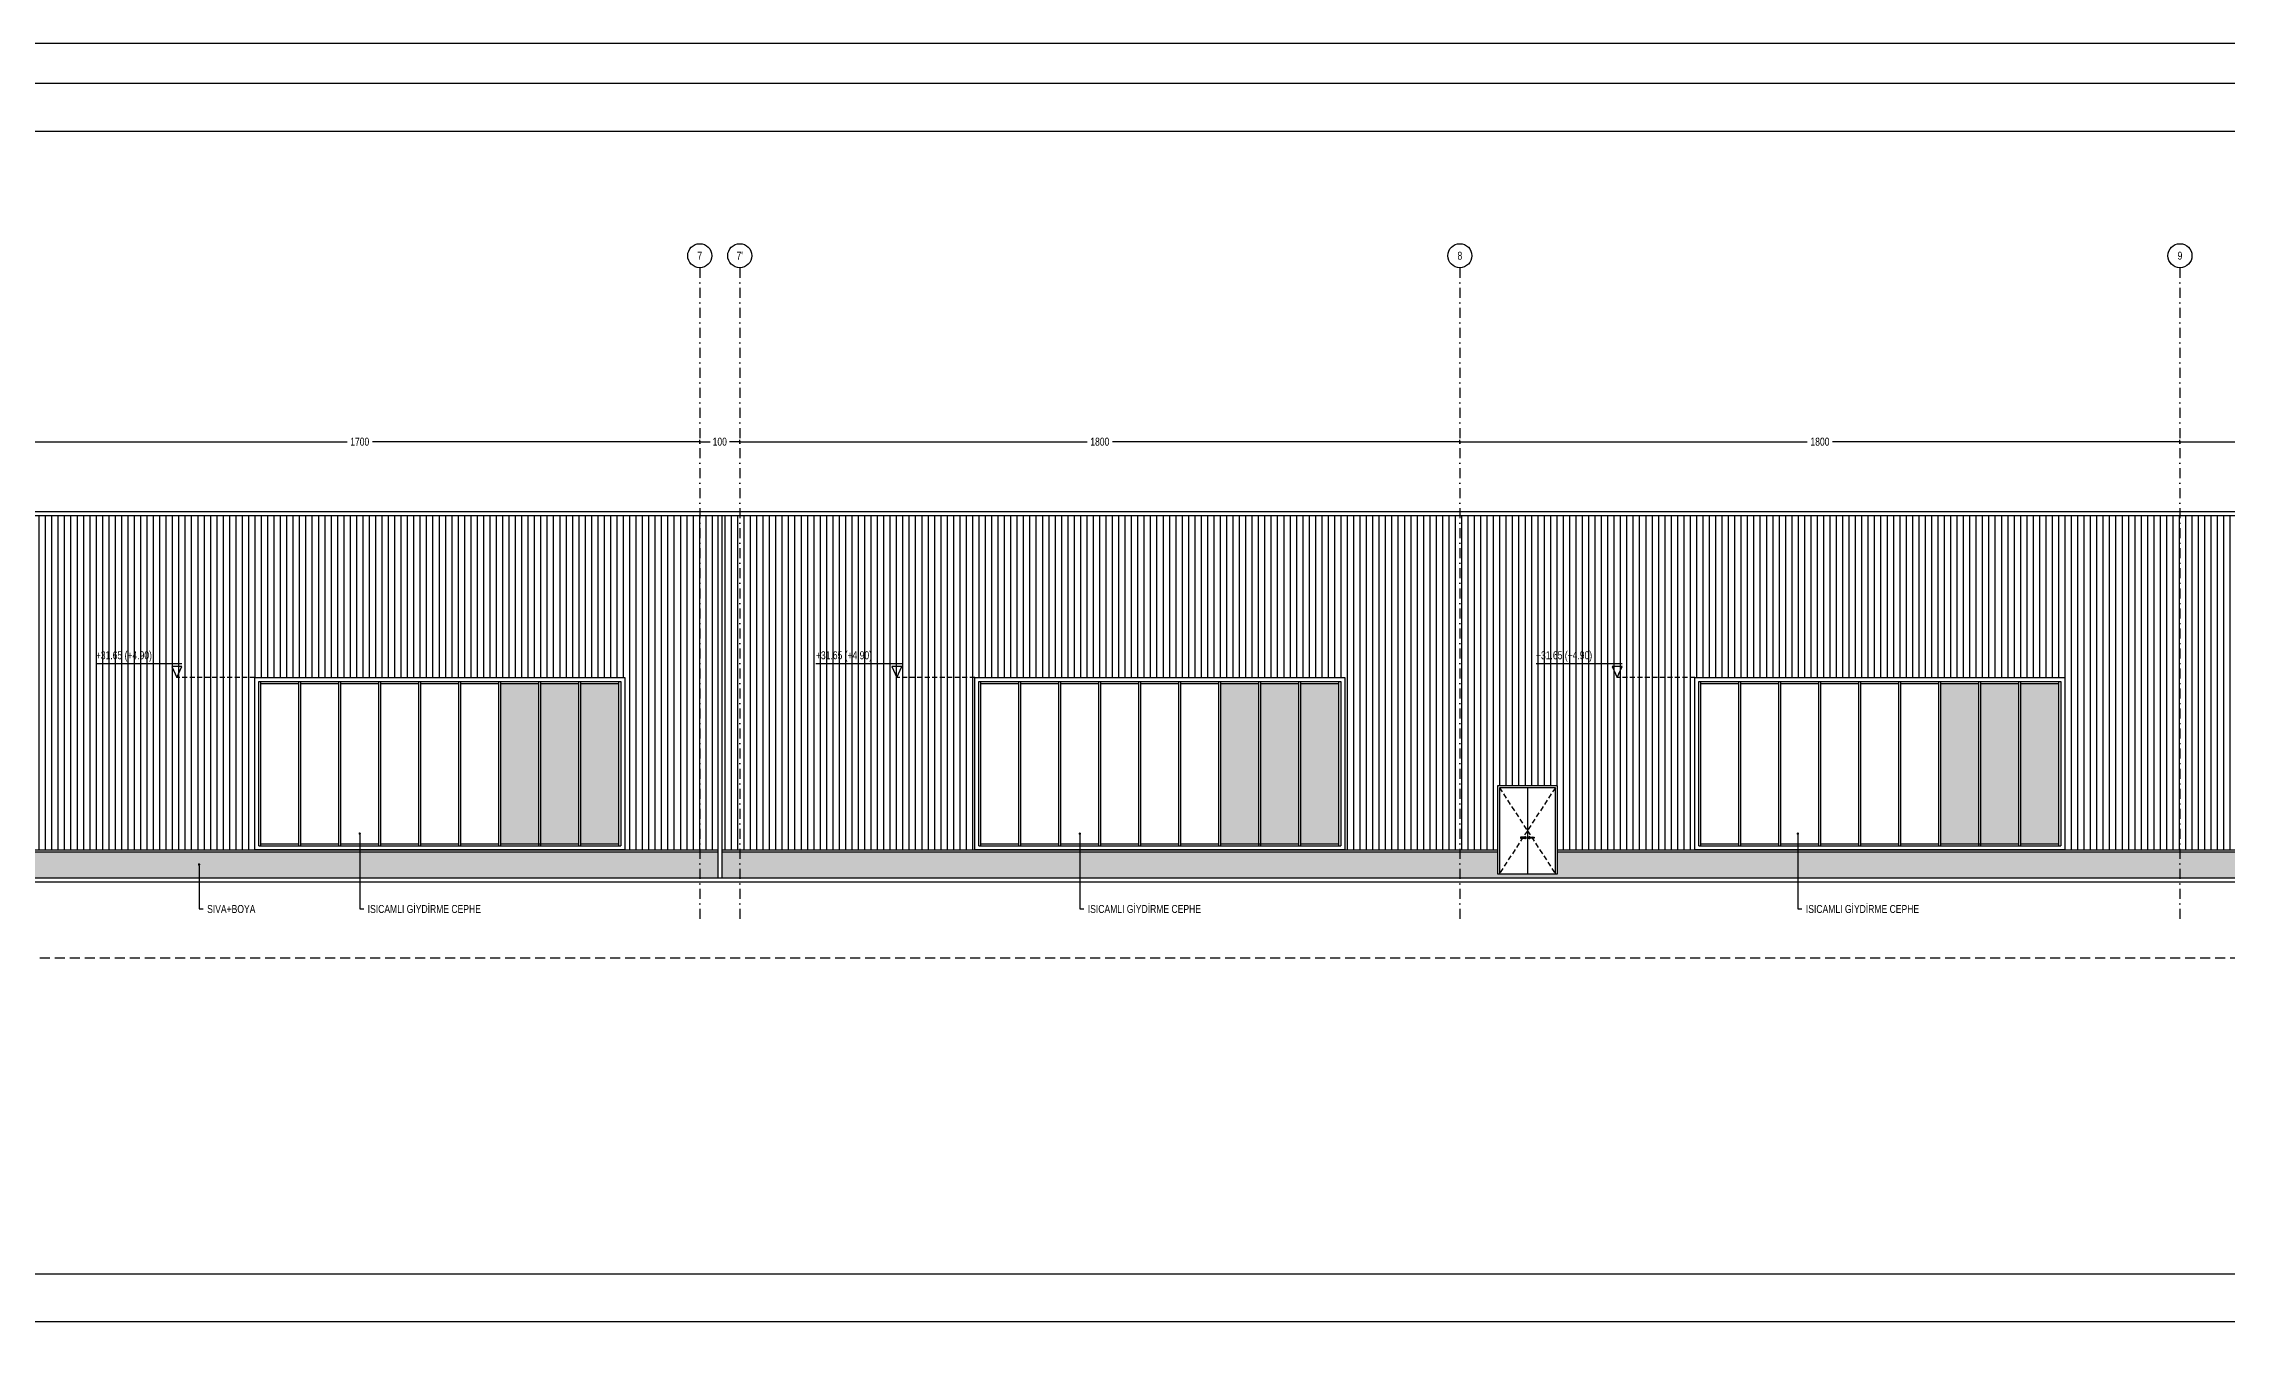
# Model space of a CAD drawing. Header units: centimetres. Extents: x 26569 to 160723, y -3143 to 14565.
# Drawn here: x 140206 to 145662, y 6298 to 9557 of the extents above; entities that cross this region are included whole.
import ezdxf
from ezdxf import colors
from ezdxf.entities.mleader import LeaderData, LeaderLine
from ezdxf.enums import TextEntityAlignment as Align
from ezdxf.math import Vec2, Vec3

# ---------------------------------------------------------------- set-up
doc = ezdxf.new("R2010")
doc.units = ezdxf.units.CM
doc.header["$LTSCALE"] = 100
doc.linetypes.add('DASHDOT2', pattern=[0.5, 0.25, -0.125, 0, -0.125])
doc.linetypes.add('HIDDEN2', pattern=[0.1875, 0.125, -0.0625])
for name, color, linetype in [('A-ANNO-DIMS', 187, 'Continuous'), ('A-ANNO-GRID', 155, 'DASHDOT2'), ('A-ANNO-TTBL', 157, 'Continuous'), ('A-ELEV-01', 255, 'Continuous'), ('A-ELEV-03', 251, 'Continuous'), ('A-ELEV-04', 250, 'Continuous'), ('A-HATCH', 253, 'Continuous'), ('A-WALL-HTCH', 8, 'Continuous'), ('L-TOPO', 49, 'Continuous'), ('S-CONC', 5, 'Continuous')]:
    doc.layers.add(name, color=color, linetype=linetype)
doc.styles.add('Fields_100', font='act_simplex.shx', dxfattribs={"width": 0.8, "height": 20})
doc.dimstyles.new('FIELDS_100', dxfattribs={"dimscale": 0, "dimtxt": 20, "dimasz": 5, "dimexe": 5, "dimexo": 5, "dimgap": 5, "dimtad": 0, "dimdec": 0, "dimzin": 0, "dimdsep": 46, "dimtxsty": 'Fields_100', "dimblk": 'DOT', "dimcen": 0.09, "dimclrt": 50, "dimadec": 0, "dimazin": 0, "dimtfac": 1, "dimtdec": 0, "dimtix": 1, "dimtofl": 0, "dimtmove": 1, "dimatfit": 3, "dimfxl": 5, "dimfxlon": 1, "dimtolj": 1, "dimtzin": 0, "dimarcsym": 0})
pattern_1 = [(90, (127510.777, 72379.57), (-15.875, 1e-15), [])]
pattern_2 = [(0, (127510.7774, 72379.5692), (0, 2.74963066), [1.5875, -3.175]), (120, (127510.7774, 72379.5692), (-2.38125, -1.37481533), [1.5875, -3.175]), (60, (127512.365, 72379.5692), (-2.38125, 1.37481533), [1.5875, -3.175])]
pattern_3 = [(0, (129310.7774, 72379.5692), (0, 2.74963066), [1.5875, -3.175]), (120, (129310.7774, 72379.5692), (-2.38125, -1.37481533), [1.5875, -3.175]), (60, (129312.365, 72379.5692), (-2.38125, 1.37481533), [1.5875, -3.175])]
pattern_4 = [(0, (131110.7774, 72379.5692), (0, 2.74963066), [1.5875, -3.175]), (120, (131110.7774, 72379.5692), (-2.38125, -1.37481533), [1.5875, -3.175]), (60, (131112.365, 72379.5692), (-2.38125, 1.37481533), [1.5875, -3.175])]

# ---------------------------------------------------------------- blocks, each defined once
blk = doc.blocks.new('_Dot')
at = {"color": 0, "linetype": 'ByBlock', "lineweight": -2}
blk.add_line((-0.5, 0), (-1, 0), dxfattribs=at)
at = {"color": 0, "linetype": 'ByBlock', "const_width": 0.5}
blk.add_lwpolyline([(-0.25, 0, 1), (0.25, 0, 1)], format="xyb", close=True, dxfattribs=at)
blk = doc.blocks.new('*D454')
at = {"layer": 'A-ANNO-DIMS', "color": 0, "lineweight": -2, "transparency": 16777216}
for p, q in [((140146, 8557), (140146, 8567)), ((141846, 8557), (141846, 8567)), ((140151, 8562), (140964.3, 8562)), ((141841, 8562), (141027.6, 8562))]:
    blk.add_line(p, q, dxfattribs=at)
at = {"layer": 'DEFPOINTS', "color": 0, "transparency": 16777216}
for p in [(141846, 8562), (140146, 8402.9), (141846, 8402.9)]:
    blk.add_point(p, dxfattribs=at)
at = {"layer": 'A-ANNO-DIMS', "color": 0, "lineweight": -2, "transparency": 16777216, "xscale": 5, "yscale": 5, "zscale": 5, "rotation": 180}
blk.add_blockref('_Dot', (140146, 8562), dxfattribs=at)
at = {"layer": 'A-ANNO-DIMS', "color": 0, "lineweight": -2, "transparency": 16777216, "xscale": 5, "yscale": 5, "zscale": 5}
blk.add_blockref('_Dot', (141846, 8562), dxfattribs=at)
at = {"layer": 'A-ANNO-DIMS', "color": 50, "transparency": 16777216, "insert": (140996, 8562), "char_height": 20, "attachment_point": 5, "style": 'Fields_100'}
blk.add_mtext('\\A1;1700', dxfattribs=at)
blk = doc.blocks.new('*D455')
at = {"layer": 'A-ANNO-DIMS', "color": 0, "lineweight": -2, "transparency": 16777216}
for p, q in [((141946, 8557), (141946, 8567)), ((143746, 8557), (143746, 8567)), ((141951, 8562), (142814.3, 8562)), ((143741, 8562), (142877.6, 8562))]:
    blk.add_line(p, q, dxfattribs=at)
at = {"layer": 'DEFPOINTS', "color": 0, "transparency": 16777216}
for p in [(143746, 8562), (141946, 8402.9), (143746, 8402.9)]:
    blk.add_point(p, dxfattribs=at)
at = {"layer": 'A-ANNO-DIMS', "color": 0, "lineweight": -2, "transparency": 16777216, "xscale": 5, "yscale": 5, "zscale": 5, "rotation": 180}
blk.add_blockref('_Dot', (141946, 8562), dxfattribs=at)
at = {"layer": 'A-ANNO-DIMS', "color": 0, "lineweight": -2, "transparency": 16777216, "xscale": 5, "yscale": 5, "zscale": 5}
blk.add_blockref('_Dot', (143746, 8562), dxfattribs=at)
at = {"layer": 'A-ANNO-DIMS', "color": 50, "transparency": 16777216, "insert": (142846, 8562), "char_height": 20, "attachment_point": 5, "style": 'Fields_100'}
blk.add_mtext('\\A1;1800', dxfattribs=at)
blk = doc.blocks.new('*D456')
at = {"layer": 'A-ANNO-DIMS', "color": 0, "lineweight": -2, "transparency": 16777216}
for p, q in [((143746, 8557), (143746, 8567)), ((145546, 8557), (145546, 8567)), ((143751, 8562), (144614.3, 8562)), ((145541, 8562), (144677.6, 8562))]:
    blk.add_line(p, q, dxfattribs=at)
at = {"layer": 'DEFPOINTS', "color": 0, "transparency": 16777216}
for p in [(145546, 8562), (143746, 8402.9), (145546, 8402.9)]:
    blk.add_point(p, dxfattribs=at)
at = {"layer": 'A-ANNO-DIMS', "color": 0, "lineweight": -2, "transparency": 16777216, "xscale": 5, "yscale": 5, "zscale": 5, "rotation": 180}
blk.add_blockref('_Dot', (143746, 8562), dxfattribs=at)
at = {"layer": 'A-ANNO-DIMS', "color": 0, "lineweight": -2, "transparency": 16777216, "xscale": 5, "yscale": 5, "zscale": 5}
blk.add_blockref('_Dot', (145546, 8562), dxfattribs=at)
at = {"layer": 'A-ANNO-DIMS', "color": 50, "transparency": 16777216, "insert": (144646, 8562), "char_height": 20, "attachment_point": 5, "style": 'Fields_100'}
blk.add_mtext('\\A1;1800', dxfattribs=at)
blk = doc.blocks.new('*D457')
at = {"layer": 'A-ANNO-DIMS', "color": 0, "lineweight": -2, "transparency": 16777216}
for p, q in [((145546, 8557), (145546, 8567)), ((147346, 8557), (147346, 8567)), ((145551, 8562), (146414.3, 8562)), ((147341, 8562), (146477.6, 8562))]:
    blk.add_line(p, q, dxfattribs=at)
at = {"layer": 'DEFPOINTS', "color": 0, "transparency": 16777216}
for p in [(147346, 8562), (145546, 8402.9), (147346, 8402.9)]:
    blk.add_point(p, dxfattribs=at)
at = {"layer": 'A-ANNO-DIMS', "color": 0, "lineweight": -2, "transparency": 16777216, "xscale": 5, "yscale": 5, "zscale": 5, "rotation": 180}
blk.add_blockref('_Dot', (145546, 8562), dxfattribs=at)
at = {"layer": 'A-ANNO-DIMS', "color": 0, "lineweight": -2, "transparency": 16777216, "xscale": 5, "yscale": 5, "zscale": 5}
blk.add_blockref('_Dot', (147346, 8562), dxfattribs=at)
at = {"layer": 'A-ANNO-DIMS', "color": 50, "transparency": 16777216, "insert": (146446, 8562), "char_height": 20, "attachment_point": 5, "style": 'Fields_100'}
blk.add_mtext('\\A1;1800', dxfattribs=at)
blk = doc.blocks.new('*D460')
at = {"layer": 'A-ANNO-DIMS', "color": 0, "lineweight": -2, "transparency": 16777216}
for p, q in [((141846, 8557), (141846, 8567)), ((141946, 8557), (141946, 8567)), ((141851, 8562), (141871.9, 8562)), ((141941, 8562), (141920, 8562))]:
    blk.add_line(p, q, dxfattribs=at)
at = {"layer": 'DEFPOINTS', "color": 0, "transparency": 16777216}
for p in [(141946, 8562), (141846, 8402.9), (141946, 8402.9)]:
    blk.add_point(p, dxfattribs=at)
at = {"layer": 'A-ANNO-DIMS', "color": 0, "lineweight": -2, "transparency": 16777216, "xscale": 5, "yscale": 5, "zscale": 5, "rotation": 180}
blk.add_blockref('_Dot', (141846, 8562), dxfattribs=at)
at = {"layer": 'A-ANNO-DIMS', "color": 0, "lineweight": -2, "transparency": 16777216, "xscale": 5, "yscale": 5, "zscale": 5}
blk.add_blockref('_Dot', (141946, 8562), dxfattribs=at)
at = {"layer": 'A-ANNO-DIMS', "color": 50, "transparency": 16777216, "insert": (141896, 8562), "char_height": 20, "attachment_point": 5, "style": 'Fields_100'}
blk.add_mtext('\\A1;100', dxfattribs=at)

msp = doc.modelspace()

# ---------------------------------------------------------------- hatches: boundary and pattern name
at = {"layer": 'A-HATCH'}
h = msp.add_hatch(dxfattribs=at)
h.set_pattern_fill('LINE', color=256, scale=5, angle=90)
h.set_pattern_definition(pattern_1)
h.paths.add_polyline_path([(141890.96, 8377.17), (132900.96, 8377.17), (132900.96, 7542.17), (133533.46, 7542.17), (133533.46, 7972.17), (134458.46, 7972.17), (134458.46, 7542.17), (134738.46, 7542.17), (134738.46, 8052.17), (140153.46, 8052.17), (140153.46, 7542.17), (140733.46, 7542.17), (140733.46, 7972.17), (141658.46, 7972.17), (141658.46, 7542.17), (141890.96, 7542.17)])
h = msp.add_hatch(dxfattribs=at)
h.set_pattern_fill('LINE', color=256, scale=5, angle=90)
h.set_pattern_definition(pattern_1)
h.paths.add_polyline_path([(150980.96, 8377.17), (141900.96, 8377.17), (141900.96, 7542.17), (142533.46, 7542.17), (142533.46, 7972.17), (143458.46, 7972.17), (143458.46, 7542.17), (143839.71, 7542.17), (143839.71, 7702.17), (143989.71, 7702.17), (143989.71, 7542.17), (144333.46, 7542.17), (144333.46, 7972.17), (145258.46, 7972.17), (145258.46, 7542.17), (146133.46, 7542.17), (146133.46, 7972.17), (147058.46, 7972.17), (147058.46, 7542.17), (147933.46, 7542.17), (147933.46, 7972.17), (148858.46, 7972.17), (148858.46, 7542.17), (149733.46, 7542.17), (149733.46, 7972.17), (150658.46, 7972.17), (150658.46, 7542.17), (150980.96, 7542.17)])
h = msp.add_hatch(dxfattribs=at)
h.set_pattern_fill('DOTS', color=256, scale=5, angle=90)
h.set_pattern_definition([(90, (127510.777, 72379.569), (-7.9375, 3.96875), [0, -7.9375])])
h.paths.add_polyline_path([(141890.96, 7537.17), (140153.46, 7537.17), (140153.46, 7482.17), (140153.46, 7472.17), (141890.96, 7472.17)])
h.paths.add_polyline_path([(143839.71, 7537.17), (141900.96, 7537.17), (141900.96, 7472.17), (150995.96, 7472.17), (150995.96, 7537.17), (143989.71, 7537.17), (143989.71, 7482.17), (143839.71, 7482.17)])
at = {"layer": 'A-WALL-HTCH'}
h = msp.add_hatch(dxfattribs=at)
h.set_pattern_fill('HEX', color=256, scale=0.5)
h.set_pattern_definition(pattern_2)
h.paths.add_polyline_path([(141443.46, 7957.17), (141348.46, 7957.17), (141348.46, 7557.17), (141443.46, 7557.17)])
h = msp.add_hatch(dxfattribs=at)
h.set_pattern_fill('HEX', color=256, scale=0.5)
h.set_pattern_definition(pattern_2)
h.paths.add_polyline_path([(141543.46, 7957.17), (141448.46, 7957.17), (141448.46, 7557.17), (141543.46, 7557.17)])
h.paths.add_polyline_path([(141643.46, 7957.17), (141548.46, 7957.17), (141548.46, 7557.17), (141643.46, 7557.17)])
h = msp.add_hatch(dxfattribs=at)
h.set_pattern_fill('HEX', color=256, scale=0.5)
h.set_pattern_definition(pattern_3)
h.paths.add_polyline_path([(143243.46, 7957.17), (143148.46, 7957.17), (143148.46, 7557.17), (143243.46, 7557.17)])
h = msp.add_hatch(dxfattribs=at)
h.set_pattern_fill('HEX', color=256, scale=0.5)
h.set_pattern_definition(pattern_3)
h.paths.add_polyline_path([(143343.46, 7957.17), (143248.46, 7957.17), (143248.46, 7557.17), (143343.46, 7557.17)])
h.paths.add_polyline_path([(143443.46, 7957.17), (143348.46, 7957.17), (143348.46, 7557.17), (143443.46, 7557.17)])
h = msp.add_hatch(dxfattribs=at)
h.set_pattern_fill('HEX', color=256, scale=0.5)
h.set_pattern_definition(pattern_4)
h.paths.add_polyline_path([(145043.46, 7957.17), (144948.46, 7957.17), (144948.46, 7557.17), (145043.46, 7557.17)])
h = msp.add_hatch(dxfattribs=at)
h.set_pattern_fill('HEX', color=256, scale=0.5)
h.set_pattern_definition(pattern_4)
h.paths.add_polyline_path([(145143.46, 7957.17), (145048.46, 7957.17), (145048.46, 7557.17), (145143.46, 7557.17)])
h.paths.add_polyline_path([(145243.46, 7957.17), (145148.46, 7957.17), (145148.46, 7557.17), (145243.46, 7557.17)])

# ---------------------------------------------------------------- linework, layer by layer
at = {"layer": 'A-ANNO-DIMS', "linetype": 'HIDDEN2'}
for p, q in [((140733.46, 7972.17), (140538.96, 7972.17)), ((142533.46, 7972.17), (142338.96, 7972.17)), ((144333.46, 7972.17), (144138.96, 7972.17))]:
    msp.add_line(p, q, dxfattribs=at)
at = {"layer": 'A-ANNO-DIMS'}
for points in [[(140336.31, 8007.17), (140551.46, 8007.17)], [(142136.31, 8007.17), (142351.46, 8007.17)]]:
    msp.add_lwpolyline(points, dxfattribs=at)
for points in [[(140538.96, 7972.17), (140551.46, 7999.67), (140526.46, 7999.67)], [(142338.96, 7972.17), (142351.46, 7999.67), (142326.46, 7999.67)]]:
    msp.add_lwpolyline(points, close=True, dxfattribs=at)
at = {"layer": 'A-ANNO-DIMS', "elevation": 0}
msp.add_lwpolyline([(143936.31, 8007.17), (144151.46, 8007.17)], dxfattribs=at)
msp.add_lwpolyline([(144138.96, 7972.17), (144151.46, 7999.67), (144126.46, 7999.67)], close=True, dxfattribs=at)
at = {"layer": 'A-ANNO-GRID'}
for p, q in [((141845.96, 8997.08), (141845.96, 7362.17)), ((141945.96, 8997.08), (141945.96, 7362.17)), ((143745.96, 8997.08), (143745.96, 7362.17)), ((145545.96, 8997.08), (145545.96, 7362.17))]:
    msp.add_line(p, q, dxfattribs=at)
at = {"layer": 'A-ANNO-GRID', "linetype": 'Continuous', "ltscale": 10}
for centre in [(141845.96, 9027.08), (141945.96, 9027.08), (143745.96, 9027.08), (145545.96, 9027.08)]:
    msp.add_circle(centre, 30, dxfattribs=at)
at = {"layer": 'A-ANNO-TTBL'}
for p, q in [((153081.02, 9337.18), (28768.76, 9337.09)), ((127081.02, 6482.12), (153081.03, 6482.15))]:
    msp.add_line(p, q, dxfattribs=at)
for points in [[(157421.04, -3142.83), (157421.04, 9557.17), (26568.76, 9557.19), (26568.76, -3142.81)], [(157321.04, -3042.83), (157321.04, 9457.17), (26668.76, 9457.19), (26668.76, -3042.81)]]:
    msp.add_lwpolyline(points, close=True, dxfattribs=at)
msp.add_lwpolyline([(153081.02, 6362.17), (127081.01, 6362.15)], dxfattribs=at)
at = {"layer": 'A-ELEV-01'}
for p, q in [((141890.96, 8377.17), (141890.96, 7472.17)), ((141900.96, 8377.17), (141900.96, 7472.17)), ((140153.46, 7542.17), (141890.96, 7542.17)), ((140153.46, 7537.17), (141890.96, 7537.17)), ((141900.96, 7542.17), (143839.71, 7542.17)), ((141900.96, 7537.17), (143839.71, 7537.17)), ((143989.71, 7542.17), (151009.96, 7542.17)), ((143989.71, 7537.17), (151009.96, 7537.17)), ((143839.71, 7482.17), (143989.71, 7482.17))]:
    msp.add_line(p, q, dxfattribs=at)
for points in [[(131086.96, 8387.17), (151009.96, 8387.17)], [(131086.96, 8377.17), (151009.96, 8377.17)], [(143989.71, 7482.17), (143989.71, 7702.17), (143839.71, 7702.17), (143839.71, 7482.17)], [(143984.71, 7482.17), (143984.71, 7697.17), (143844.71, 7697.17), (143844.71, 7482.17)], [(143914.71, 7697.17), (143914.71, 7482.17)], [(140153.46, 7472.17), (151190.96, 7472.17), (151190.96, 7462.17)]]:
    msp.add_lwpolyline(points, dxfattribs=at)
for points in [[(140733.46, 7972.17), (141658.46, 7972.17), (141658.46, 7542.17), (140733.46, 7542.17)], [(142533.46, 7972.17), (143458.46, 7972.17), (143458.46, 7542.17), (142533.46, 7542.17)]]:
    msp.add_lwpolyline(points, close=True, dxfattribs=at)
at = {"layer": 'A-ELEV-01', "elevation": 0}
msp.add_lwpolyline([(144333.46, 7972.17), (145258.46, 7972.17), (145258.46, 7542.17), (144333.46, 7542.17)], close=True, dxfattribs=at)
at = {"layer": 'A-ELEV-01'}
for points in [[(143909.71, 7571.17, 1), (143909.71, 7573.17), (143897.71, 7573.17), (143897.71, 7571.17)], [(143919.71, 7571.17, -1), (143919.71, 7573.17), (143931.71, 7573.17), (143931.71, 7571.17)]]:
    msp.add_lwpolyline(points, format="xyb", close=True, dxfattribs=at)
for centre, start, end in [((143909.71, 7572.17), 203.57818, 156.42182), ((143919.71, 7572.17), 23.57818, 336.42182)]:
    msp.add_arc(centre, 2.5, start, end, dxfattribs=at)
at = {"layer": 'A-ELEV-03'}
for p, q in [((140743.46, 7552.17), (140743.46, 7962.17)), ((140748.46, 7552.17), (140748.46, 7962.17)), ((140843.46, 7552.17), (140843.46, 7962.17)), ((140848.46, 7552.17), (140848.46, 7962.17)), ((140943.46, 7552.17), (140943.46, 7962.17)), ((140948.46, 7552.17), (140948.46, 7962.17)), ((141043.46, 7552.17), (141043.46, 7962.17)), ((141048.46, 7552.17), (141048.46, 7962.17)), ((141143.46, 7552.17), (141143.46, 7962.17)), ((141148.46, 7552.17), (141148.46, 7962.17)), ((141243.46, 7552.17), (141243.46, 7962.17)), ((141248.46, 7552.17), (141248.46, 7962.17)), ((141343.46, 7552.17), (141343.46, 7962.17)), ((141348.46, 7552.17), (141348.46, 7962.17)), ((141443.46, 7552.17), (141443.46, 7962.17)), ((141448.46, 7552.17), (141448.46, 7962.17)), ((141543.46, 7552.17), (141543.46, 7962.17)), ((141548.46, 7552.17), (141548.46, 7962.17)), ((141643.46, 7552.17), (141643.46, 7962.17)), ((141648.46, 7962.17), (141648.46, 7552.17)), ((142543.46, 7552.17), (142543.46, 7962.17)), ((142548.46, 7552.17), (142548.46, 7962.17)), ((142643.46, 7552.17), (142643.46, 7962.17)), ((142648.46, 7552.17), (142648.46, 7962.17)), ((142743.46, 7552.17), (142743.46, 7962.17)), ((142748.46, 7552.17), (142748.46, 7962.17)), ((142843.46, 7552.17), (142843.46, 7962.17)), ((142848.46, 7552.17), (142848.46, 7962.17)), ((142943.46, 7552.17), (142943.46, 7962.17)), ((142948.46, 7552.17), (142948.46, 7962.17)), ((143043.46, 7552.17), (143043.46, 7962.17)), ((143048.46, 7552.17), (143048.46, 7962.17)), ((143143.46, 7552.17), (143143.46, 7962.17)), ((143148.46, 7552.17), (143148.46, 7962.17)), ((143243.46, 7552.17), (143243.46, 7962.17)), ((143248.46, 7552.17), (143248.46, 7962.17)), ((143343.46, 7552.17), (143343.46, 7962.17)), ((143348.46, 7552.17), (143348.46, 7962.17)), ((143443.46, 7552.17), (143443.46, 7962.17)), ((143448.46, 7962.17), (143448.46, 7552.17)), ((144343.46, 7552.17), (144343.46, 7962.17)), ((144348.46, 7552.17, 0), (144348.46, 7962.17, 0)), ((144443.46, 7552.17), (144443.46, 7962.17)), ((144448.46, 7552.17), (144448.46, 7962.17)), ((144543.46, 7552.17), (144543.46, 7962.17)), ((144548.46, 7552.17), (144548.46, 7962.17)), ((144643.46, 7552.17), (144643.46, 7962.17)), ((144648.46, 7552.17), (144648.46, 7962.17)), ((144743.46, 7552.17), (144743.46, 7962.17)), ((144748.46, 7552.17), (144748.46, 7962.17)), ((144843.46, 7552.17), (144843.46, 7962.17)), ((144848.46, 7552.17), (144848.46, 7962.17)), ((144943.46, 7552.17), (144943.46, 7962.17)), ((144948.46, 7552.17), (144948.46, 7962.17)), ((145043.46, 7552.17), (145043.46, 7962.17)), ((145048.46, 7552.17), (145048.46, 7962.17)), ((145143.46, 7552.17), (145143.46, 7962.17)), ((145148.46, 7552.17), (145148.46, 7962.17)), ((145243.46, 7552.17), (145243.46, 7962.17)), ((145248.46, 7962.17), (145248.46, 7552.17))]:
    msp.add_line(p, q, dxfattribs=at)
at = {"layer": 'A-ELEV-03', "elevation": 0}
for points in [[(140743.46, 7962.17), (141648.46, 7962.17)], [(142543.46, 7962.17), (143448.46, 7962.17)], [(144343.46, 7962.17), (145248.46, 7962.17)], [(144348.46, 7957.17), (144443.46, 7957.17)], [(144448.46, 7957.17), (144543.46, 7957.17)], [(144548.46, 7957.17), (144643.46, 7957.17)], [(144648.46, 7957.17), (144743.46, 7957.17)], [(144748.46, 7957.17), (144843.46, 7957.17)], [(144848.46, 7957.17), (144943.46, 7957.17)], [(144948.46, 7957.17), (145043.46, 7957.17)], [(145048.46, 7957.17), (145143.46, 7957.17)], [(145148.46, 7957.17), (145243.46, 7957.17)], [(144343.46, 7552.17), (145248.46, 7552.17)], [(144348.46, 7557.17), (144443.46, 7557.17)], [(144448.46, 7557.17), (144543.46, 7557.17)], [(144548.46, 7557.17), (144643.46, 7557.17)], [(144648.46, 7557.17), (144743.46, 7557.17)], [(144748.46, 7557.17), (144843.46, 7557.17)], [(144848.46, 7557.17), (144943.46, 7557.17)], [(144948.46, 7557.17), (145143.46, 7557.17)], [(145148.46, 7557.17), (145243.46, 7557.17)]]:
    msp.add_lwpolyline(points, dxfattribs=at)
at = {"layer": 'A-ELEV-03'}
for points in [[(140748.46, 7957.17), (140843.46, 7957.17)], [(140848.46, 7957.17), (140943.46, 7957.17)], [(140948.46, 7957.17), (141043.46, 7957.17)], [(141048.46, 7957.17), (141143.46, 7957.17)], [(141148.46, 7957.17), (141243.46, 7957.17)], [(141248.46, 7957.17), (141343.46, 7957.17)], [(141348.46, 7957.17), (141443.46, 7957.17)], [(141448.46, 7957.17), (141543.46, 7957.17)], [(141548.46, 7957.17), (141643.46, 7957.17)], [(142548.46, 7957.17), (142643.46, 7957.17)], [(142648.46, 7957.17), (142743.46, 7957.17)], [(142748.46, 7957.17), (142843.46, 7957.17)], [(142848.46, 7957.17), (142943.46, 7957.17)], [(142948.46, 7957.17), (143043.46, 7957.17)], [(143048.46, 7957.17), (143143.46, 7957.17)], [(143148.46, 7957.17), (143243.46, 7957.17)], [(143248.46, 7957.17), (143343.46, 7957.17)], [(143348.46, 7957.17), (143443.46, 7957.17)], [(140743.46, 7552.17), (141648.46, 7552.17)], [(140748.46, 7557.17), (140843.46, 7557.17)], [(140848.46, 7557.17), (140943.46, 7557.17)], [(140948.46, 7557.17), (141043.46, 7557.17)], [(141048.46, 7557.17), (141143.46, 7557.17)], [(141148.46, 7557.17), (141243.46, 7557.17)], [(141248.46, 7557.17), (141343.46, 7557.17)], [(141348.46, 7557.17), (141543.46, 7557.17)], [(141548.46, 7557.17), (141643.46, 7557.17)], [(142543.46, 7552.17), (143448.46, 7552.17)], [(142548.46, 7557.17), (142643.46, 7557.17)], [(142648.46, 7557.17), (142743.46, 7557.17)], [(142748.46, 7557.17), (142843.46, 7557.17)], [(142848.46, 7557.17), (142943.46, 7557.17)], [(142948.46, 7557.17), (143043.46, 7557.17)], [(143048.46, 7557.17), (143143.46, 7557.17)], [(143148.46, 7557.17), (143343.46, 7557.17)], [(143348.46, 7557.17), (143443.46, 7557.17)]]:
    msp.add_lwpolyline(points, dxfattribs=at)
at = {"layer": 'A-ELEV-04', "linetype": 'HIDDEN2'}
for points in [[(143844.71, 7697.17), (143914.71, 7589.67), (143844.71, 7482.17)], [(143984.71, 7697.17), (143914.71, 7589.67), (143984.71, 7482.17)]]:
    msp.add_lwpolyline(points, dxfattribs=at)
at = {"layer": 'L-TOPO', "color": 1, "linetype": 'HIDDEN2', "ltscale": 2}
msp.add_lwpolyline([(130162.35, 7332.17), (131684.29, 7272.17), (148449.8, 7272.17), (152261.09, 7332.17)], dxfattribs=at)
at = {"layer": 'S-CONC'}
msp.add_line((130162.35, 7462.17), (152261.09, 7462.17), dxfattribs=at)

# ---------------------------------------------------------------- texts
at = {"layer": 'A-ANNO-DIMS', "color": 50, "char_height": 20, "attachment_point": 7, "style": 'Fields_100'}
for insert in [(140336.31, 8012.17), (142136.31, 8012.17), (143936.31, 8012.17)]:
    msp.add_mtext_dynamic_manual_height_columns('+31.65 (+4.90)', width=226.336, gutter_width=100, heights=[0], dxfattribs=dict(at, insert=insert))
at = {"layer": 'A-ANNO-GRID', "color": 50, "style": 'Fields_100', "width": 0.8}
for s, p in [('7', (141845.96, 9027.08)), ("7'", (141945.96, 9027.08)), ('8', (143745.96, 9027.08)), ('9', (145545.96, 9027.08))]:
    msp.add_text(s, height=20, rotation=359.92667, dxfattribs=at).set_placement(p, align=Align.MIDDLE_CENTER)

# ---------------------------------------------------------------- dimensions: what is measured, and where the dimension line sits
at = {"layer": 'A-ANNO-DIMS'}
for base, p1, p2, picture, middle in [((141845.96, 8562), (140145.96, 8402.93), (141845.96, 8402.93), '*D454', (140995.96, 8562)), ((141945.96, 8562), (141845.96, 8402.93), (141945.96, 8402.93), '*D460', (141895.96, 8562)), ((143745.96, 8562), (141945.96, 8402.93), (143745.96, 8402.93), '*D455', (142845.96, 8562)), ((145545.96, 8562), (143745.96, 8402.93), (145545.96, 8402.93), '*D456', (144645.96, 8562)), ((147345.96, 8562), (145545.96, 8402.93), (147345.96, 8402.93), '*D457', (146445.96, 8562))]:
    dim = msp.add_linear_dim(base=base, p1=p1, p2=p2, dimstyle='FIELDS_100', override={"dimscale": 1}, dxfattribs=at)
    dim.commit()
    dim.dimension.update_dxf_attribs({"geometry": picture, "text_midpoint": middle})

# ---------------------------------------------------------------- leaders
ml = msp.add_multileader_mtext('Standard', dxfattribs=at)
ml.set_content('ISICAMLI GİYDİRME CEPHE', color=50, style='Fields_100')
ml.set_leader_properties(color=256)
ml.set_arrow_properties(name='DOT')
ml.build(insert=Vec2(0, 0))
ml.multileader.update_dxf_attribs({"dogleg_length": 10, "arrow_head_size": 6})
ctx = ml.context
ctx.base_point, ctx.char_height, ctx.arrow_head_size, ctx.landing_gap_size, ctx.plane_origin = Vec3(141005.96, 7393.9), 20, 6, 10, Vec3(141432.21, 7500.13)
notes = []
notes.append((ctx, [(0, (1, 1, 0), (140995.96, 7393.9), (1, 0), 10, [(0, [(140995.96, 7582.19)], 0, [])])]))
ctx.mtext.insert, ctx.mtext.flow_direction = Vec3(141015.96, 7403.9), 5
ml = msp.add_multileader_mtext('Standard', dxfattribs=at)
ml.set_content('ISICAMLI GİYDİRME CEPHE', color=50, style='Fields_100')
ml.set_leader_properties(color=256)
ml.set_arrow_properties(name='DOT')
ml.build(insert=Vec2(0, 0))
ml.multileader.update_dxf_attribs({"dogleg_length": 10, "arrow_head_size": 6})
ctx = ml.context
ctx.base_point, ctx.char_height, ctx.arrow_head_size, ctx.landing_gap_size, ctx.plane_origin = Vec3(142805.96, 7393.9), 20, 6, 10, Vec3(143232.21, 7500.13)
notes.append((ctx, [(0, (1, 1, 0), (142795.96, 7393.9), (1, 0), 10, [(0, [(142795.96, 7582.19)], 0, [])])]))
ctx.mtext.insert, ctx.mtext.flow_direction = Vec3(142815.96, 7403.9), 5
ml = msp.add_multileader_mtext('Standard', dxfattribs=at)
ml.set_content('ISICAMLI GİYDİRME CEPHE', color=50, style='Fields_100')
ml.set_leader_properties(color=256)
ml.set_arrow_properties(name='DOT')
ml.build(insert=Vec2(0, 0))
ml.multileader.update_dxf_attribs({"dogleg_length": 10, "arrow_head_size": 6})
ctx = ml.context
ctx.base_point, ctx.char_height, ctx.arrow_head_size, ctx.landing_gap_size, ctx.plane_origin = Vec3(144600.96, 7393.9), 20, 6, 10, Vec3(145027.21, 7500.13)
notes.append((ctx, [(0, (1, 1, 0), (144590.96, 7393.9), (1, 0), 10, [(0, [(144590.96, 7582.19)], 0, [])])]))
ctx.mtext.insert, ctx.mtext.flow_direction = Vec3(144610.96, 7403.9), 5
ml = msp.add_multileader_mtext('Standard', dxfattribs=at)
ml.set_content('SIVA+BOYA', color=50, style='Fields_100')
ml.set_leader_properties(color=256)
ml.set_arrow_properties(name='DOT')
ml.build(insert=Vec2(0, 0))
ml.multileader.update_dxf_attribs({"dogleg_length": 10, "arrow_head_size": 6})
ctx = ml.context
ctx.base_point, ctx.char_height, ctx.arrow_head_size, ctx.landing_gap_size, ctx.plane_origin = Vec3(140604.58, 7393.9), 20, 6, 10, Vec3(141049.21, 7500.13)
notes.append((ctx, [(0, (1, 1, 0), (140594.58, 7393.9), (1, 0), 10, [(0, [(140594.58, 7505.11)], 0, [])])]))
ctx.mtext.insert, ctx.mtext.flow_direction = Vec3(140614.58, 7403.9), 5
for ctx, leaders in notes:
    for number, flags, end, landing, length, lines in leaders:
        leader = LeaderData()
        leader.index, (leader.has_last_leader_line, leader.has_dogleg_vector, leader.attachment_direction) = number, flags
        leader.last_leader_point, leader.dogleg_vector, leader.dogleg_length = Vec3(end), Vec3(landing), length
        for number, points, colour, breaks in lines:
            line = LeaderLine()
            line.index, line.vertices, line.color, line.breaks = number, Vec3.list(points), colors.encode_raw_color(colour), breaks
            leader.lines.append(line)
        ctx.leaders.append(leader)

doc.saveas('drawing.dxf')
